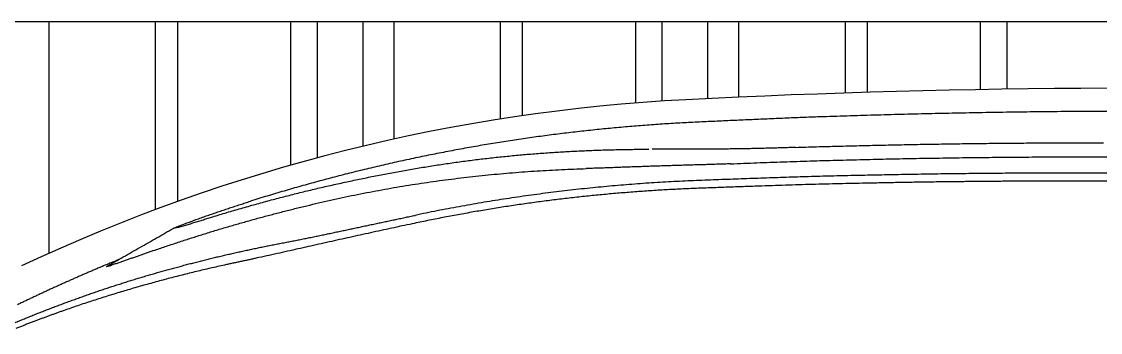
# Model space of a CAD drawing. Extents: x -121210 to 57230, y 84783 to 157800.
# Drawn here: x -101178 to -100656, y 148081 to 148231 of the extents above; entities that cross this region are included whole.
import ezdxf

# ---------------------------------------------------------------- set-up
doc = ezdxf.new("R2010")
doc.units = 0
doc.header["$MEASUREMENT"] = 0
doc.layers.get('0').update_dxf_attribs({"linetype": 'CONTINUOUS'})

# ---------------------------------------------------------------- blocks, each defined once
blk = doc.blocks.new('A$C09AE4EDA')
for p, q in [((3128.12, 2494.27), (6207.81, 2494.27)), ((4144.69, 2382.21), (4144.69, 2494.27)), ((4196.24, 2403.36), (4196.24, 2494.27)), ((4206.98, 2407.28), (4206.98, 2494.27)), ((4261.74, 2424.84), (4261.74, 2494.27)), ((4274.63, 2428.39), (4274.63, 2494.27)), ((4296.75, 2434), (4296.75, 2494.27)), ((4311.78, 2437.45), (4311.78, 2494.27)), ((4363.32, 2447.16), (4363.32, 2494.27)), ((4374.06, 2448.78), (4374.06, 2494.27)), ((4428.82, 2454.89), (4428.82, 2494.27)), ((4441.71, 2455.82), (4441.71, 2494.27)), ((4463.83, 2457.01), (4463.83, 2494.27)), ((4478.86, 2457.71), (4478.86, 2494.27)), ((4530.41, 2459.71), (4530.41, 2494.27)), ((4541.15, 2460.05), (4541.15, 2494.27)), ((4595.91, 2461.36), (4595.91, 2494.27)), ((4608.8, 2461.56), (4608.8, 2494.27))]:
    blk.add_line(p, q)
for points in [[(4518, 2448.17, 0.001864), (4509.53, 2447.86, 0.000699), (4501.06, 2447.5, 0.000125), (4492.59, 2447.14, 0.000344), (4484.11, 2446.77, 0.000344), (4475.64, 2446.4, 0.000431), (4467.17, 2446.02, 0.000883), (4458.7, 2445.62, 0.001553), (4450.24, 2445.18, 0.00228), (4441.77, 2444.68, 0.003186), (4433.31, 2444.08, 0.002334), (4424.86, 2443.39, 0.002352), (4416.42, 2442.63, 0.002373), (4407.98, 2441.78, 0.002449), (4399.56, 2440.85, 0.002474), (4391.14, 2439.84, 0.002499), (4382.73, 2438.75, 0.002504), (4374.33, 2437.57, 0.002508), (4365.95, 2436.3, 0.00251), (4357.58, 2434.96, 0.002499), (4349.22, 2433.53, 0.0025), (4340.88, 2432.01, 0.002502), (4332.55, 2430.41, 0.002509), (4324.24, 2428.73, 0.002519), (4315.95, 2426.97, 0.00251), (4307.67, 2425.12, 0.00249), (4299.42, 2423.19, 0.002492), (4291.18, 2421.18, 0.002495), (4282.96, 2419.08, 0.002505), (4274.77, 2416.9, 0.002483), (4266.6, 2414.65, 0.0025), (4258.45, 2412.31, 0.002503), (4250.32, 2409.89, 0.002502), (4242.22, 2407.38)], [(4662.68, 2450.87, 0.000782), (4649.52, 2450.82, 0.000779), (4636.37, 2450.73, 0.000776), (4623.22, 2450.59, 0.000773), (4610.06, 2450.42, 0.000753), (4596.91, 2450.2, 0.000724), (4583.76, 2449.95, 0.000694), (4570.61, 2449.66, 0.000663), (4557.46, 2449.34, 0.000597), (4544.31, 2448.98, 0.000528), (4531.16, 2448.59, 0.00046), (4518, 2448.17)], [(4223.9, 2399.84, -0.00238), (4230.75, 2401.92, -0.002355), (4237.62, 2403.92, -0.002339), (4244.51, 2405.87, -0.002335), (4251.41, 2407.75, -0.002327), (4258.34, 2409.56, -0.002305), (4265.27, 2411.31, -0.002298), (4272.23, 2413, -0.002283), (4279.2, 2414.62, -0.00226), (4286.18, 2416.18, -0.002239), (4293.18, 2417.68, -0.002221), (4300.19, 2419.11, -0.002197), (4307.21, 2420.48, -0.00226), (4314.25, 2421.79, -0.002444), (4321.3, 2423.04, -0.002584), (4328.36, 2424.21, -0.002726), (4335.43, 2425.31, -0.002831), (4342.51, 2426.33, -0.002888), (4349.6, 2427.26, -0.002877), (4356.71, 2428.12, -0.002754), (4363.82, 2428.89, -0.002701), (4370.94, 2429.59, -0.002678), (4378.07, 2430.21, -0.00265), (4385.21, 2430.76, -0.00262), (4392.35, 2431.23, -0.002588), (4399.49, 2431.62, -0.002555), (4406.64, 2431.94, -0.002505), (4413.79, 2432.19, -0.002455), (4420.95, 2432.37, -0.002394), (4428.1, 2432.48, -0.002314), (4435.26, 2432.52)], [(4506.2, 2433.41, 0.000122), (4503.18, 2433.3, 0.000122), (4500.17, 2433.21, 0.000122), (4497.16, 2433.11, -0.000631), (4494.14, 2433.03, -0.000578), (4491.13, 2432.95, -0.000607), (4488.11, 2432.88, -0.00059), (4485.1, 2432.81, -0.000637), (4482.08, 2432.75, -0.000601), (4479.07, 2432.7, 0.000122), (4476.05, 2432.66, 0.000122), (4473.04, 2432.63, 0.000122), (4470.02, 2432.6, 0.000122), (4467.01, 2432.57, 0.000122), (4463.99, 2432.55, 0.000122), (4460.98, 2432.54, 0.000122), (4457.96, 2432.53, 0.000122), (4454.95, 2432.52, 0.000122), (4451.93, 2432.52, 0.000122), (4448.92, 2432.52, 0.000122), (4445.9, 2432.52, 0.000122), (4442.89, 2432.52, 0.000122), (4439.87, 2432.52, 0.000122), (4436.86, 2432.52)], [(4506.2, 2433.41, -0.000606), (4511.32, 2433.58, -0.000972), (4516.47, 2433.74, -0.000471), (4521.61, 2433.88, -0.000199), (4526.76, 2434.01, -0.000207), (4531.9, 2434.14, -0.000205), (4537.05, 2434.27, -0.000235), (4542.19, 2434.39, -0.000243), (4547.34, 2434.51, -0.000227), (4552.48, 2434.62, -0.000248), (4557.63, 2434.72, -0.000234), (4562.77, 2434.83, -0.000284), (4567.92, 2434.92, -0.00027), (4573.07, 2435.01, -0.000275), (4578.21, 2435.1, -0.000279), (4583.36, 2435.18, -0.000283), (4588.5, 2435.25, -0.000289), (4593.65, 2435.32, -0.000292), (4598.8, 2435.38, -0.000294), (4603.94, 2435.43, -0.000296), (4609.09, 2435.48, -0.000298), (4614.24, 2435.52, -0.0003), (4619.38, 2435.56, -0.000302), (4624.53, 2435.59, -0.000303), (4629.68, 2435.62, -0.000305), (4634.82, 2435.63, -0.000306), (4639.97, 2435.65, -0.000305), (4645.12, 2435.65, -0.000305), (4650.26, 2435.65, -0.000304), (4655.41, 2435.64, -0.000303)], [(4474.75, 2425.47, -0.001185), (4471.71, 2425.35, -0.000871), (4468.67, 2425.25, -0.000583), (4465.63, 2425.15, 0.000123), (4462.59, 2425.06, 0.000123), (4459.55, 2424.97, 0.000123), (4456.51, 2424.89, 0.000123), (4453.47, 2424.8, 0.000123), (4450.43, 2424.71, 0.000123), (4447.4, 2424.62, 0.000123), (4444.36, 2424.53, 0.000123), (4441.32, 2424.43, 0.000123), (4438.28, 2424.33, 0.000123), (4435.24, 2424.23, 0.000123), (4432.2, 2424.12, 0.000123), (4429.16, 2424.01, 0.000123), (4426.13, 2423.91, 0.000123), (4423.09, 2423.8, 0.000123), (4420.05, 2423.69, 0.000123), (4417.01, 2423.58, 0.000123), (4413.97, 2423.47, 0.000123), (4410.93, 2423.37, 0.000123), (4407.9, 2423.27, 0.000123), (4404.86, 2423.17)], [(4474.75, 2425.47, -0.001139), (4487.59, 2425.99, -0.001042), (4500.44, 2426.45, -0.000881), (4513.29, 2426.86, -0.000798), (4526.15, 2427.22, -0.000732), (4539, 2427.55, -0.00071), (4551.85, 2427.84, -0.000712), (4564.71, 2428.1, -0.000713), (4577.57, 2428.31, -0.00073), (4590.42, 2428.5, -0.000752), (4603.28, 2428.64, -0.000754), (4616.14, 2428.74, -0.00075), (4628.99, 2428.81, -0.000745), (4641.85, 2428.83, -0.000742), (4654.71, 2428.82, -0.000741), (4667.57, 2428.77, -0.000738)], [(4195.25, 2383.48, -0.001962), (4200.87, 2385.41, -0.001981), (4206.52, 2387.3, -0.001959), (4212.17, 2389.15, -0.00195), (4217.84, 2390.95, -0.00194), (4223.53, 2392.71, -0.001934), (4229.22, 2394.43, -0.001929), (4234.93, 2396.1, -0.001927), (4240.66, 2397.72, -0.001908), (4246.39, 2399.3, -0.00189), (4252.14, 2400.84, -0.001882), (4257.9, 2402.34, -0.001874), (4263.67, 2403.79, -0.001865), (4269.45, 2405.2, -0.001853), (4275.21, 2406.56, -0.002078), (4281.02, 2407.88, -0.002186), (4286.83, 2409.15, -0.002316), (4292.65, 2410.37, -0.002351), (4298.49, 2411.53, -0.002457), (4304.33, 2412.64, -0.002467), (4310.19, 2413.69, -0.002473), (4316.05, 2414.68, -0.002328), (4321.93, 2415.62, -0.002285), (4327.81, 2416.5, -0.002282), (4333.71, 2417.33, -0.002267), (4339.61, 2418.1, -0.002262), (4345.51, 2418.82, -0.002258), (4351.42, 2419.49, -0.002219), (4357.34, 2420.1, -0.002187), (4363.27, 2420.66, -0.00218), (4369.19, 2421.17, -0.002163), (4375.12, 2421.63, -0.002133), (4381.06, 2422.04, -0.002121), (4387, 2422.4, -0.002121), (4392.94, 2422.7, -0.002083), (4398.89, 2422.96, -0.00218), (4404.86, 2423.17)], [(4658.24, 2420.96, 0.000304), (4652.8, 2420.97, 0.000327), (4647.36, 2420.98, 0.00029), (4641.91, 2420.99, 0.000326), (4636.47, 2420.98, 0.000285), (4631.02, 2420.98, 0.000297), (4625.58, 2420.96, 0.000281), (4620.13, 2420.94, 0.000289), (4614.69, 2420.91, 0.00026), (4609.25, 2420.88, 0.000255), (4603.8, 2420.84, 0.000251), (4598.36, 2420.79, 0.00024), (4592.91, 2420.74, 0.000222), (4587.47, 2420.69, 0.000589), (4582.02, 2420.63, 0.0008), (4576.58, 2420.55, 0.000343), (4571.14, 2420.46, 0.000222), (4565.69, 2420.37, 0.000222), (4560.25, 2420.28, 0.000222), (4554.81, 2420.18, 0.000222), (4549.36, 2420.08, 0.000196), (4543.92, 2419.97, 0.000249), (4538.48, 2419.87, 0.000322), (4533.03, 2419.75, 0.000377), (4527.59, 2419.63, 0.000469), (4522.15, 2419.5, 0.000614), (4516.7, 2419.36, 0.000454), (4511.26, 2419.21, 0.000641), (4505.82, 2419.04, 0.000967), (4500.38, 2418.86, 0.000222), (4494.94, 2418.67, 0.000222), (4489.5, 2418.48, 0.000222), (4484.05, 2418.29, 0.000222), (4478.61, 2418.1, 0.000222), (4473.17, 2417.91, 0.000314), (4467.73, 2417.72, 0.000459), (4462.29, 2417.51, 0.00072), (4456.88, 2417.3, 0.001353), (4451.44, 2417.06, 0.001741), (4446, 2416.79, 0.001613), (4440.57, 2416.48, 0.001662), (4435.13, 2416.13, 0.001743), (4429.7, 2415.74, 0.00158), (4424.27, 2415.32, 0.001534), (4418.85, 2414.87, 0.001423), (4413.43, 2414.38, 0.001869), (4408.01, 2413.86, 0.00178), (4402.59, 2413.29, 0.00161), (4397.18, 2412.7, 0.001612), (4391.77, 2412.06, 0.001684), (4386.37, 2411.39, 0.001659), (4380.97, 2410.69, 0.001676), (4375.58, 2409.95, 0.001661), (4370.19, 2409.17, 0.001711), (4364.81, 2408.35, 0.001684), (4359.43, 2407.5, 0.001673), (4354.06, 2406.62, 0.001662), (4348.69, 2405.7, 0.001681), (4343.33, 2404.74, 0.00168), (4337.98, 2403.74, 0.001681), (4332.63, 2402.71, 0.001686), (4327.29, 2401.65, 0.001687), (4321.93, 2400.54)], [(4540.36, 2416.07, -0.000349), (4533.86, 2415.94, 0.000408), (4527.36, 2415.81, 0.000742), (4520.86, 2415.66, 0.000914), (4514.36, 2415.49, 0.000854), (4507.86, 2415.3, 0.000579), (4501.37, 2415.09, 0.000185), (4494.87, 2414.86, -0.000313), (4488.37, 2414.64)], [(4662.07, 2417.02, 0.000404), (4654.91, 2417.06, 0.000401), (4647.75, 2417.08, 0.000402), (4640.59, 2417.09, 0.000398), (4633.43, 2417.09, 0.000393), (4626.27, 2417.08, 0.000388), (4619.11, 2417.06, 0.000387), (4611.95, 2417.03, 0.000387), (4604.79, 2416.99, 0.000385), (4597.63, 2416.93, 0.000385), (4590.47, 2416.86, 0.000392), (4583.31, 2416.79, 0.000399), (4576.14, 2416.7, 0.000408), (4568.98, 2416.6, 0.000424), (4561.82, 2416.49, 0.00044), (4554.66, 2416.36, 0.000587), (4547.5, 2416.22, 0.000524), (4540.36, 2416.07)], [(4488.37, 2414.64, 0.000153), (4484.62, 2414.52, 0.000153), (4480.86, 2414.39, 0.000153), (4477.11, 2414.26, 0.000153), (4473.35, 2414.13, 0.000153), (4469.6, 2414, 0.000153), (4465.85, 2413.86, 0.000153), (4462.09, 2413.72, 0.000499), (4458.34, 2413.58, 0.000677), (4454.59, 2413.42, 0.000976), (4450.84, 2413.26, 0.001117), (4447.12, 2413.07, 0.001249), (4443.37, 2412.87, 0.001398), (4439.62, 2412.65, 0.001341), (4435.87, 2412.41, 0.001093), (4432.12, 2412.16, 0.001103), (4428.37, 2411.88, 0.001113), (4424.63, 2411.59, 0.001124), (4420.89, 2411.28, 0.00113), (4417.14, 2410.96, 0.001136), (4413.4, 2410.61, 0.001141), (4409.67, 2410.26, 0.001148), (4405.93, 2409.88, 0.001158), (4402.19, 2409.49, 0.001157), (4398.46, 2409.08, 0.001155), (4394.73, 2408.65, 0.001155), (4391, 2408.2, 0.001161), (4387.27, 2407.74, 0.001164), (4383.55, 2407.26, 0.001167), (4379.82, 2406.76, 0.001168), (4376.1, 2406.25, 0.001161), (4372.38, 2405.72, 0.001161), (4368.67, 2405.17, 0.001161), (4364.96, 2404.6, 0.001162), (4361.24, 2404.02, 0.001164), (4357.54, 2403.42, 0.00116), (4353.83, 2402.8, 0.001163), (4350.13, 2402.17, 0.001163), (4346.43, 2401.51, 0.001164), (4342.74, 2400.84, 0.001162), (4339.04, 2400.16, 0.001164), (4335.35, 2399.45, 0.001176), (4331.67, 2398.73, 0.001147), (4327.98, 2397.99, 0.001258), (4324.31, 2397.24, 0.001128), (4320.6, 2396.46)], [(4204.77, 2394.22, -0.0637), (4205.81, 2394.72, -0.000053), (4207.05, 2395.21, -0.000053), (4208.29, 2395.69, -0.000053), (4209.53, 2396.16, -0.000053), (4210.77, 2396.63, -0.000053), (4212.02, 2397.09, -0.000053), (4213.27, 2397.55, -0.000053), (4214.52, 2398.01, -0.000053), (4215.77, 2398.46, -0.000053), (4217.02, 2398.91, -0.000053), (4218.27, 2399.36, -0.000053), (4219.52, 2399.81, -0.000053), (4220.78, 2400.25, -0.000053), (4222.03, 2400.69, -0.000053), (4223.29, 2401.12, -0.000053), (4224.54, 2401.56, -0.000053), (4225.8, 2401.99, -0.000053), (4227.06, 2402.42, -0.000053), (4228.32, 2402.85, -0.000053), (4229.58, 2403.27, -0.000053), (4230.84, 2403.69, -0.000053), (4232.1, 2404.11, -0.000053), (4233.36, 2404.53, -0.000053), (4234.62, 2404.95, -0.000053), (4235.89, 2405.36, -0.000053), (4237.15, 2405.77, -0.000053), (4238.42, 2406.18, -0.000053), (4239.68, 2406.58, -0.000053), (4240.95, 2406.98, -0.000053), (4242.22, 2407.38)], [(4127.93, 2348.61, -0.000101), (4130.28, 2349.58, -0.000811), (4132.64, 2350.54, -0.000102), (4135.02, 2351.5, -0.000809), (4137.39, 2352.44, -0.000907), (4139.76, 2353.38, -0.000971), (4142.13, 2354.31, -0.000905), (4144.51, 2355.23, -0.001107), (4146.89, 2356.14, -0.000938), (4149.27, 2357.04, -0.000909), (4151.65, 2357.93, -0.00099), (4154.04, 2358.82, -0.001054), (4156.44, 2359.69, -0.001056), (4158.83, 2360.55, -0.001029), (4161.23, 2361.41, -0.00097), (4163.64, 2362.25, -0.001015), (4166.04, 2363.08, -0.00092), (4168.45, 2363.91, -0.000918), (4170.87, 2364.72, -0.001042), (4173.29, 2365.52, -0.001015), (4175.69, 2366.31, -0.00102), (4178.11, 2367.09, -0.001042), (4180.54, 2367.87, -0.001054), (4182.97, 2368.63, -0.001049), (4185.4, 2369.38, -0.001057), (4187.84, 2370.12, -0.001054), (4190.28, 2370.85, -0.001039), (4192.72, 2371.58, -0.001027), (4195.17, 2372.29, -0.000992), (4197.62, 2372.99, -0.000929), (4200.07, 2373.68, -0.001093), (4202.52, 2374.37, -0.000933), (4204.98, 2375.04, -0.000941), (4207.44, 2375.7, -0.000945), (4209.9, 2376.36, -0.000949), (4212.36, 2377.01, -0.00095), (4214.83, 2377.64, -0.000943), (4217.3, 2378.27, -0.000937), (4219.77, 2378.89, -0.00093), (4222.24, 2379.5, -0.000933), (4224.72, 2380.1, -0.000931), (4227.2, 2380.69, -0.000929), (4229.68, 2381.27, -0.000926), (4232.16, 2381.84, -0.000912), (4234.64, 2382.4, -0.000913), (4237.13, 2382.96, -0.000914), (4239.62, 2383.5, -0.000917), (4242.11, 2384.04, -0.000905), (4244.6, 2384.57, -0.000894), (4247.1, 2385.08, -0.000883), (4249.59, 2385.59, -0.000872), (4252.09, 2386.09, -0.00106), (4254.59, 2386.58, -0.000104), (4257.09, 2387.06, -0.000104), (4259.6, 2387.54, 0.001052), (4262.1, 2388.02, -0.000104), (4264.6, 2388.52, -0.000104), (4267.09, 2389.02, -0.000104), (4269.59, 2389.52, -0.000104), (4272.09, 2390.03, -0.000104), (4274.58, 2390.55, -0.000104), (4277.08, 2391.06, -0.000104), (4279.57, 2391.58, -0.000103), (4282.05, 2392.1, -0.000104), (4284.54, 2392.63, -0.000104), (4287.04, 2393.15, -0.000104), (4289.53, 2393.68, -0.000104), (4292.02, 2394.21, -0.000104), (4294.51, 2394.73, -0.000103), (4296.98, 2395.26, -0.000104), (4299.47, 2395.79, -0.000104), (4301.96, 2396.32, -0.000104), (4304.46, 2396.85, -0.000104), (4306.95, 2397.37, -0.000104), (4309.44, 2397.9, -0.000104), (4311.93, 2398.43, -0.000104), (4314.42, 2398.96, -0.000104), (4316.92, 2399.48, -0.000104), (4319.41, 2400.01, -0.000105), (4321.93, 2400.54)], [(4206.84, 2394.7, 0.010425), (4207.99, 2394.99, -0.000048), (4209.13, 2395.32, -0.000048), (4210.27, 2395.65, -0.000048), (4211.41, 2395.99, -0.000048), (4212.55, 2396.34, -0.000048), (4213.68, 2396.69, -0.000048), (4214.82, 2397.04, -0.000048), (4215.96, 2397.39, -0.000048), (4217.09, 2397.74, -0.000048), (4218.23, 2398.09, -0.000048), (4219.36, 2398.44, -0.000049), (4220.52, 2398.8, -0.000048), (4221.66, 2399.15, -0.000048), (4222.79, 2399.5, -0.000047), (4223.9, 2399.84)], [(4172.51, 2375.81, -0.000177), (4176.55, 2378.11, -0.000177), (4180.58, 2380.42, -0.000176), (4184.61, 2382.72, -0.000176), (4188.64, 2385.02, -0.000176), (4192.67, 2387.32, -0.000176), (4196.71, 2389.62, -0.000176), (4200.74, 2391.92, -0.000176), (4204.77, 2394.22)], [(4206.84, 2394.7, 0.000017), (4206.42, 2394.6, 0.000017), (4206.01, 2394.51, 0.000017), (4205.6, 2394.41, 0.000016), (4205.21, 2394.32, 0.000018), (4204.77, 2394.22)], [(4320.6, 2396.46, 0.000383), (4315.55, 2395.39, 0.000407), (4310.51, 2394.3, 0.000364), (4305.47, 2393.21, 0.000351), (4300.42, 2392.11, 0.000327), (4295.38, 2391.01, 0.000312), (4290.35, 2389.89, 0.000234), (4285.31, 2388.78, 0.000204), (4280.27, 2387.65, 0.00021), (4275.24, 2386.53, 0.00021), (4270.2, 2385.4, 0.00021), (4265.17, 2384.27, 0.00021), (4260.14, 2383.15, -0.000273), (4255.1, 2382.02, -0.000399), (4250.06, 2380.91, -0.000696), (4245.02, 2379.8)], [(4195.22, 2383.47, 0.000037), (4194.33, 2383.16, 0.000037), (4193.45, 2382.85, 0.000037), (4192.57, 2382.54, 0.000037), (4191.69, 2382.23, 0.000037), (4190.8, 2381.92, 0.000037), (4189.92, 2381.61, 0.000037), (4189.04, 2381.3, 0.000037), (4188.16, 2380.99, 0.000037), (4187.28, 2380.68, 0.000037), (4186.39, 2380.37, 0.000038), (4185.51, 2380.06, 0.000037), (4184.62, 2379.75, 0.000037), (4183.74, 2379.44, 0.000037), (4182.86, 2379.13, 0.000037), (4181.98, 2378.82, 0.000037), (4181.09, 2378.51, 0.000037), (4180.21, 2378.21, 0.000038), (4179.32, 2377.9, 0.000038), (4178.43, 2377.6, 0.000038), (4177.55, 2377.3, 0.000038), (4176.66, 2377.01, 0.000038), (4175.77, 2376.72, -0.008336), (4174.89, 2376.46)], [(4178.1, 2379, 0.000038), (4177.2, 2378.63, 0.000038), (4176.31, 2378.27, 0.000038), (4175.41, 2377.9, 0.000038), (4174.51, 2377.53, 0.000038), (4173.61, 2377.15, 0.000038), (4172.72, 2376.78, 0.000038), (4171.82, 2376.41, 0.000038), (4170.93, 2376.04, 0.000038), (4170.03, 2375.66, 0.000038), (4169.14, 2375.28, 0.000038), (4168.24, 2374.91, 0.000038), (4167.35, 2374.53, 0.000038), (4166.46, 2374.15, 0.000038), (4165.56, 2373.77, 0.000038), (4164.67, 2373.39, 0.000038), (4163.78, 2373.01, 0.000038), (4162.89, 2372.62, 0.000038), (4162, 2372.24, 0.000038), (4161.11, 2371.85, 0.000038), (4160.22, 2371.47, 0.000037), (4159.35, 2371.09, 0.000038), (4158.46, 2370.7, 0.000038), (4157.57, 2370.31, 0.000038), (4156.68, 2369.92, 0.000038), (4155.79, 2369.53, 0.000038), (4154.9, 2369.14, 0.000038), (4154.02, 2368.74, 0.000038), (4153.13, 2368.35, 0.000038), (4152.25, 2367.95, 0.000038), (4151.36, 2367.56, 0.000038), (4150.47, 2367.16, 0.000038), (4149.59, 2366.76, 0.000038), (4148.71, 2366.36, 0.000038), (4147.82, 2365.96, 0.000038), (4146.94, 2365.56, 0.000038), (4146.06, 2365.16, 0.000038), (4145.17, 2364.75, 0.000038), (4144.29, 2364.35, 0.000038), (4143.41, 2363.94, 0.000038), (4142.53, 2363.54, 0.000038), (4141.65, 2363.13, 0.000038), (4140.77, 2362.72, 0.000038), (4139.89, 2362.31, 0.000038), (4139.01, 2361.9, 0.000038), (4138.13, 2361.49, 0.000038), (4137.25, 2361.08, 0.000038), (4136.37, 2360.66, 0.000038), (4135.5, 2360.25, 0.000038), (4134.62, 2359.83, 0.000038), (4133.74, 2359.42, 0.000038), (4132.87, 2359, 0.000038), (4131.99, 2358.58, 0.000038), (4131.11, 2358.17, 0.000038), (4130.24, 2357.75, 0.000038), (4129.36, 2357.33, 0.000038)], [(4245.02, 2379.8, 0.00008), (4243.11, 2379.38, 0.00008), (4241.19, 2378.97, 0.00008), (4239.27, 2378.56, 0.00008), (4237.35, 2378.15, 0.00008), (4235.44, 2377.75, 0.00008), (4233.52, 2377.34, 0.00008), (4231.6, 2376.93, 0.00008), (4229.68, 2376.51)], [(4229.68, 2376.51, 0.001238), (4226.25, 2375.74, 0.00124), (4222.82, 2374.96, 0.001248), (4219.4, 2374.17, 0.001255), (4215.98, 2373.35, 0.001252), (4212.56, 2372.52, 0.001256), (4209.15, 2371.67, 0.001271), (4205.74, 2370.8, 0.001286), (4202.33, 2369.92, 0.001286), (4198.93, 2369.02, 0.001281), (4195.54, 2368.1, 0.001292), (4192.15, 2367.16, 0.001297), (4188.76, 2366.21, 0.001321), (4185.38, 2365.24, 0.001316), (4182.01, 2364.25, 0.001392), (4178.64, 2363.24, 0.001287), (4175.28, 2362.22, 0.001294), (4171.92, 2361.17, 0.001375), (4168.56, 2360.11, 0.00144), (4165.22, 2359.04, 0.001452), (4161.88, 2357.94, 0.001501), (4158.54, 2356.82, 0.001447), (4155.21, 2355.68, 0.001532), (4151.89, 2354.52)], [(4172.51, 2375.81, -0.000012), (4172.81, 2375.89, -0.000012), (4173.11, 2375.98, -0.000013), (4173.42, 2376.06, -0.000012), (4173.71, 2376.14, -0.000014), (4174.04, 2376.23, -0.000012), (4174.33, 2376.31, -0.000012), (4174.63, 2376.39, -0.000011), (4174.88, 2376.46)], [(4151.9, 2354.52, 0.000069), (4150.28, 2353.95, 0.000069), (4148.66, 2353.38, 0.000069), (4147.05, 2352.8, 0.000069), (4145.44, 2352.21, 0.000069), (4143.83, 2351.62, 0.000069), (4142.22, 2351.03, 0.000069), (4140.61, 2350.43, 0.000069), (4139.01, 2349.83)], [(4139.01, 2349.83, 0.000075), (4137.26, 2349.17, 0.000075), (4135.51, 2348.5, 0.000075), (4133.76, 2347.83, 0.000075), (4132.02, 2347.15, 0.000075), (4130.26, 2346.47, 0.000075), (4128.52, 2345.79, 0.000075)]]:
    blk.add_lwpolyline(points, format="xyb")
for centre, radius, start, end in [((4671.41, -1838.45), 4300.47, 87.46698, 92.90911), ((4496.8, 1597.49), 860.09, 92.90911, 115.1482)]:
    blk.add_arc(centre, radius, start, end)

msp = doc.modelspace()

# ---------------------------------------------------------------- block references
msp.add_blockref('A$C09AE4EDA', (-105309.79, 145736.59))

doc.saveas('drawing.dxf')
